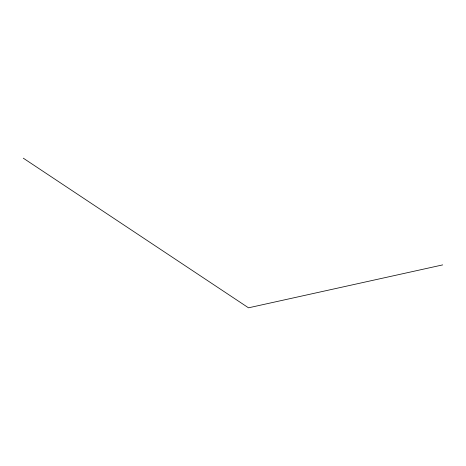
<?xml version="1.0" encoding="UTF-8"?>
<svg xmlns="http://www.w3.org/2000/svg" width="466" height="466" viewBox="0 0 466 466"><rect width="100%" height="100%" fill="white"/><g stroke="black" fill="none" stroke-linecap="round" stroke-linejoin="round"><path stroke-width="0.7" d="M442.7 264.892L248.518 307.816L23.3 158.184"/></g></svg>
